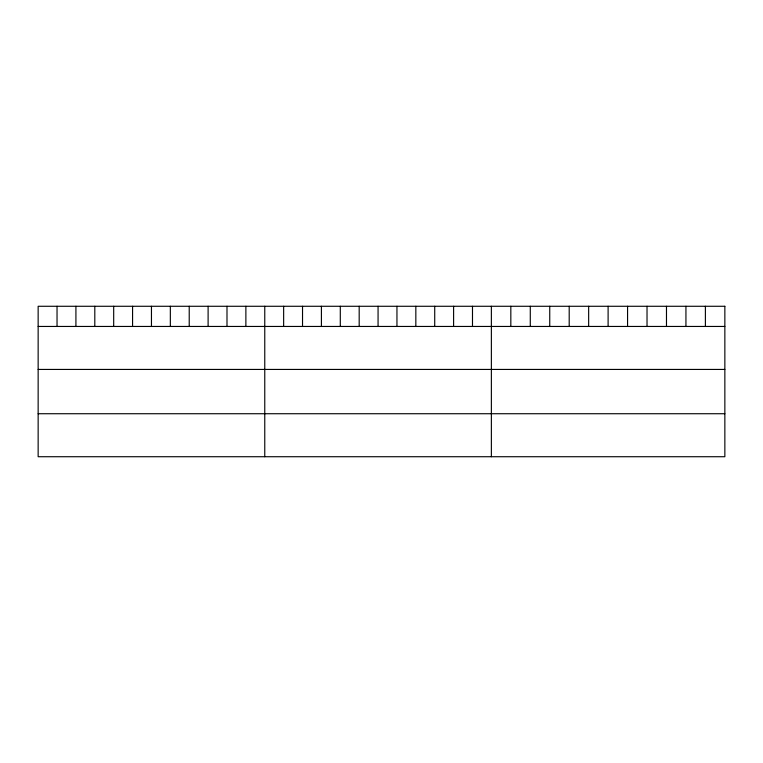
<?xml version="1.0" encoding="UTF-8"?>
<svg xmlns="http://www.w3.org/2000/svg" width="763" height="763" viewBox="0 0 763 763"><rect width="100%" height="100%" fill="white"/><g stroke="black" fill="none" stroke-linecap="round" stroke-linejoin="round"><path stroke-width="1.14" d="M38.15 326.45L724.85 326.45M38.15 369.435L724.85 369.435M38.15 413.727L724.85 413.727M705.394 306.278L705.394 326.45M685.937 306.278L685.937 326.45M666.48 306.278L666.48 326.45M647.024 306.278L647.024 326.45M627.567 306.278L627.567 326.45M608.111 306.278L608.111 326.45M588.654 306.278L588.654 326.45M569.198 306.278L569.198 326.45M549.741 306.278L549.741 326.45M530.285 306.278L530.285 326.45M510.829 306.278L510.829 326.45M491.372 306.278L491.372 456.722M472.488 306.278L472.488 326.45M453.603 306.278L453.603 326.45M434.719 306.278L434.719 326.45M415.835 306.278L415.835 326.45M396.951 306.278L396.951 326.45M378.066 306.278L378.066 326.45M359.182 306.278L359.182 326.45M340.298 306.278L340.298 326.45M321.414 306.278L321.414 326.45M302.529 306.278L302.529 326.45M283.645 306.278L283.645 326.45M264.761 306.278L264.761 456.722M245.877 306.278L245.877 326.45M226.993 306.278L226.993 326.45M208.108 306.278L208.108 326.45M189.224 306.278L189.224 326.45M170.34 306.278L170.34 326.45M151.456 306.278L151.456 326.45M132.571 306.278L132.571 326.45M113.687 306.278L113.687 326.45M94.803 306.278L94.803 326.45M75.918 306.278L75.918 326.45M57.034 306.278L57.034 326.45M724.85 306.278L38.15 306.278L38.15 456.722L724.85 456.722L724.85 306.278"/></g></svg>
